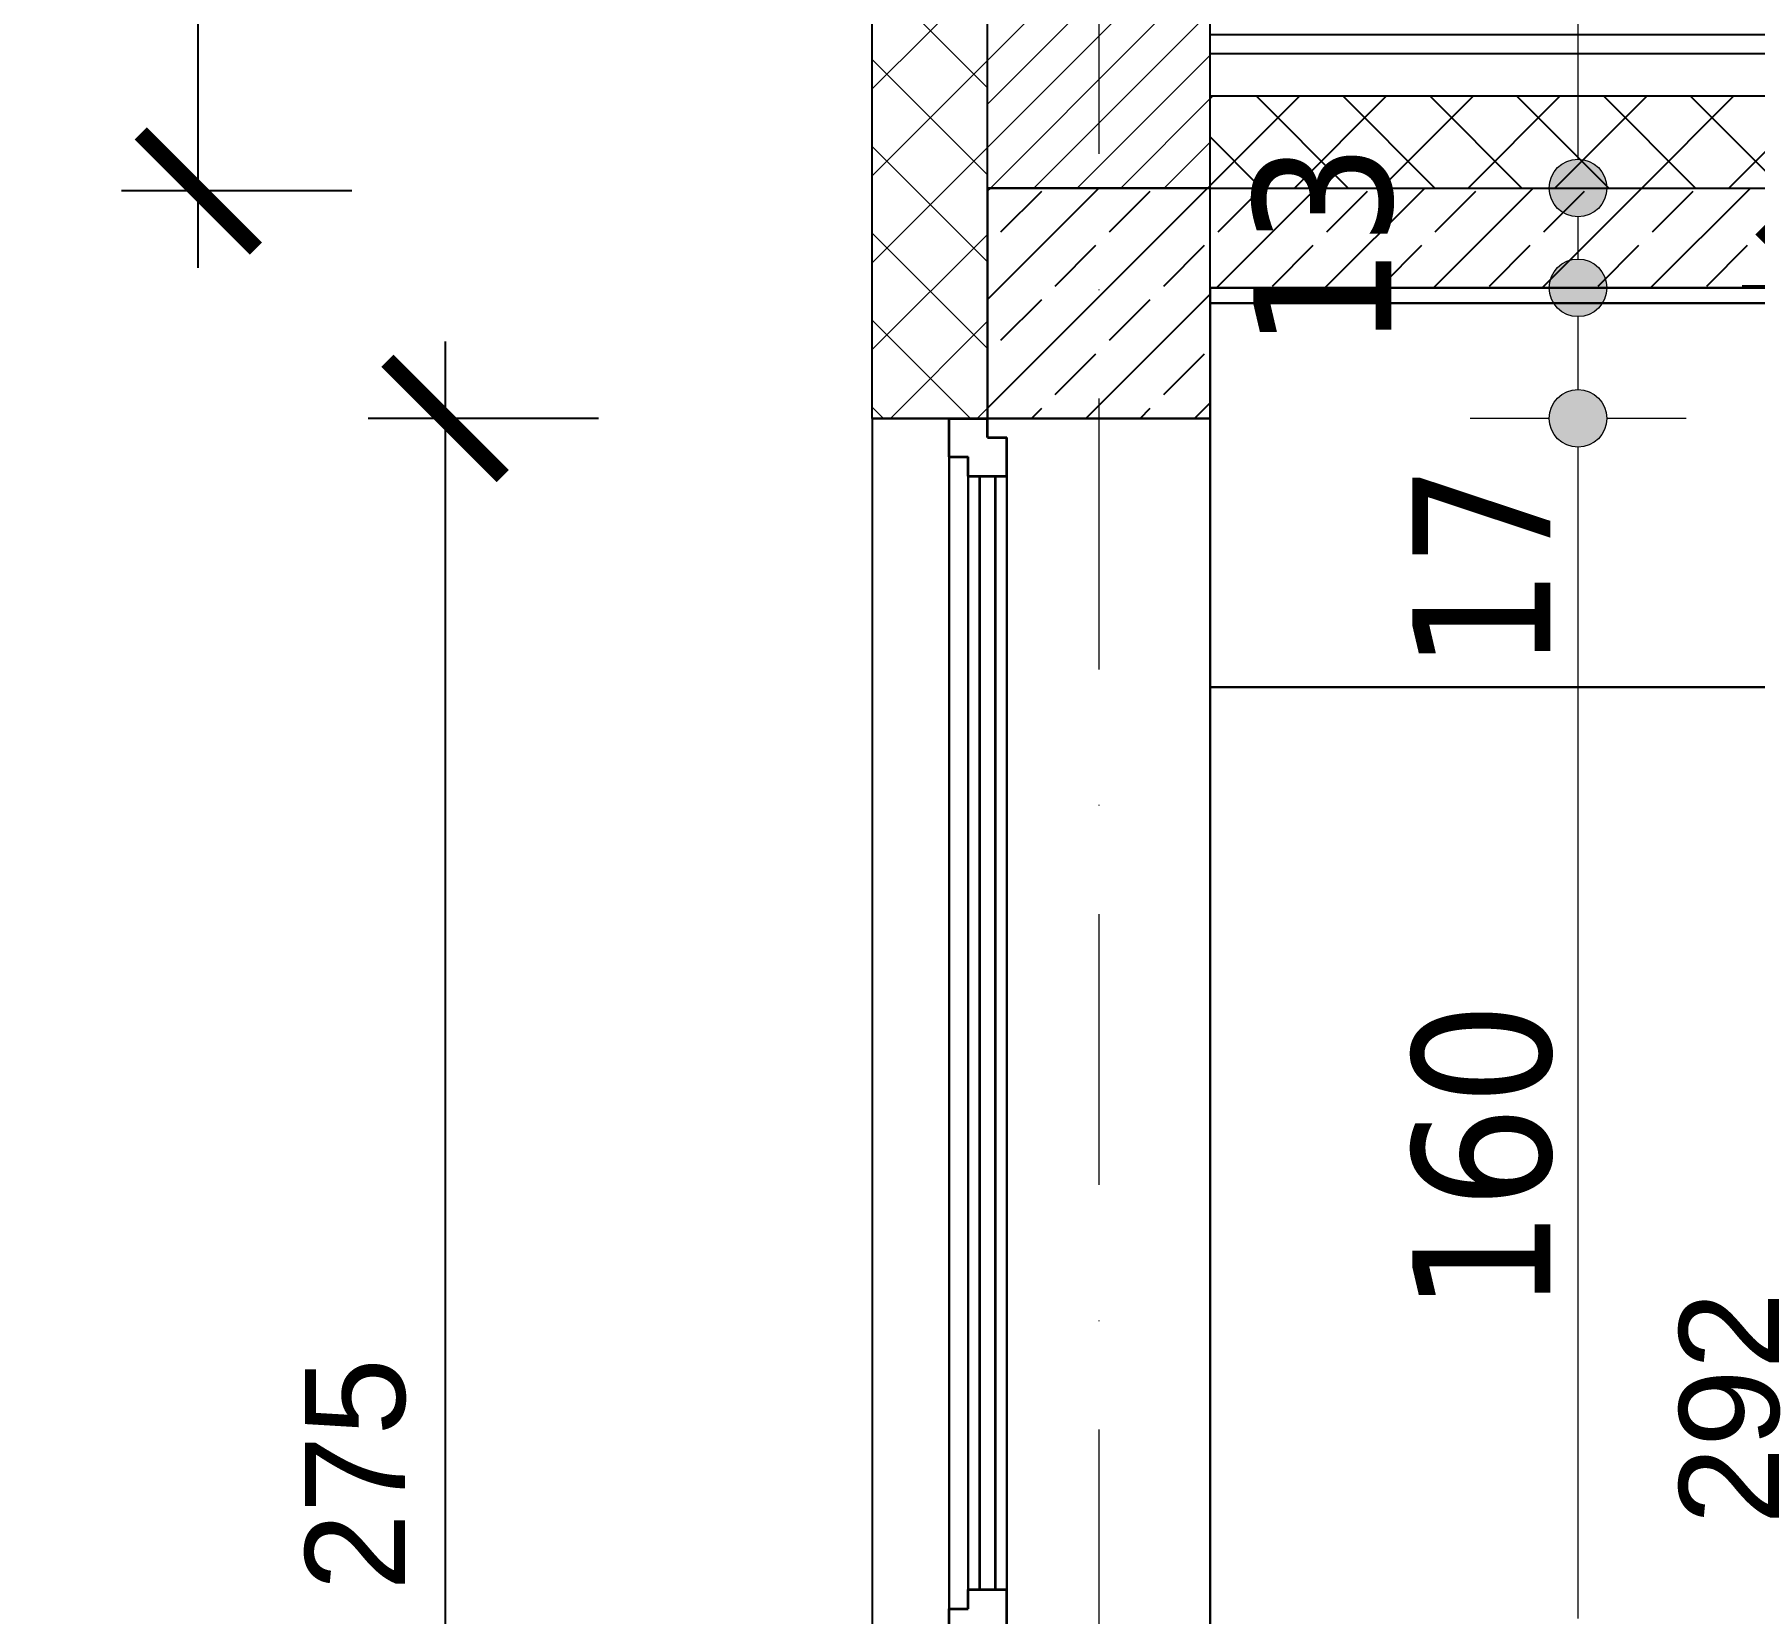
# Model space of a CAD drawing. Header units: millimetres. Extents: x 4647 to 73915, y -13612 to -8141.
# Drawn here: x 11585.8 to 11809.9, y -10974.2 to -10768.6 of the extents above; entities that cross this region are included whole.
import ezdxf
from ezdxf.enums import TextEntityAlignment as Align

# ---------------------------------------------------------------- set-up
doc = ezdxf.new("R2010")
doc.units = ezdxf.units.MM
doc.linetypes.add('Kropki i Kreski', pattern=[67.027776, 35.277777, -17.638888, 0, -14.111111])
doc.layers.add('a_wymiary', color=250, linetype='Continuous', lineweight=9)
doc.layers.add('Konstrukcja - Siatka mod_Nr_Pióra__1', color=7, linetype='Continuous', lineweight=5)
for name, color, linetype in [('Columns', 7, 'Continuous'), ('Konstrukcja - Siatka mod', 7, 'Continuous'), ('Konstrukcja - wieńce', 7, 'Continuous'), ('Konstrukcja - Ściany zew', 7, 'Continuous'), ('Okna ArchiCADa', 7, 'Continuous'), ('Structural - Bearing', 7, 'Continuous'), ('WIDOK', 7, 'Continuous'), ('Wymiarowanie - Ogólne', 7, 'Continuous')]:
    doc.layers.add(name, color=color, linetype=linetype)
doc.layers.add('Konstrukcja - Siatka mod_Nr_Pióra__4', color=7, linetype='Continuous', lineweight=5, true_color=0x029e21)
doc.styles.add('GENERATED_STYLE_1', font='arialbd.ttf')
doc.styles.add('GENERATED_STYLE_2', font='tahoma.ttf')
doc.styles.get("Standard").update_dxf_attribs({"font": 'arial.ttf'})
doc.dimstyles.new('1-100', dxfattribs={"dimtxt": 13, "dimasz": 15, "dimexe": 10, "dimexo": 20, "dimgap": 5, "dimtad": 1, "dimdec": 1, "dimrnd": 0.5, "dimtxsty": 'Standard', "dimblk": 'ARCHTICK', "dimcen": 0.09, "dimdle": 10, "dimadec": 0, "dimazin": 0, "dimtfac": 1, "dimtdec": 1, "dimtofl": 0, "dimtmove": 0, "dimatfit": 3, "dimfxl": 10, "dimfxlon": 1, "dimtolj": 1, "dimtzin": 0, "dimarcsym": 0})

# ---------------------------------------------------------------- blocks, each defined once
blk = doc.blocks.new('Standardowy znacznik siatki')
at = {"layer": 'Konstrukcja - Siatka mod_Nr_Pióra__4', "linetype": 'Kropki i Kreski'}
blk.add_line((272.51, 0), (1529.18, 0), dxfattribs=at)
at = {"layer": 'Konstrukcja - Siatka mod_Nr_Pióra__1', "style": 'GENERATED_STYLE_1'}
blk.add_attdef('AC_MarkerText_1', text='', height=18, dxfattribs=at).set_placement((-28.23, -13.29), align=Align.BOTTOM_LEFT)
blk = doc.blocks.new('_ArchTick')
at = {"color": 0, "linetype": 'ByBlock', "const_width": 0.15}
blk.add_lwpolyline([(-0.5, -0.5), (0.5, 0.5)], dxfattribs=at)
blk = doc.blocks.new('*D813')
at = {"layer": 'a_wymiary', "color": 0, "lineweight": -2, "transparency": 16777216}
blk.add_arc((11581.91, -10768.57), 334.72, 0, 35, dxfattribs=at)
at = {"layer": 'DEFPOINTS', "color": 0, "transparency": 16777216}
for p in [(11912.63, -10537), (11801.21, -10615.01), (11909.71, -10700.88), (11738.98, -10768.57), (11955.52, -10768.57)]:
    blk.add_point(p, dxfattribs=at)
at = {"layer": 'a_wymiary', "color": 0, "lineweight": -2, "transparency": 16777216, "xscale": 15, "yscale": 15, "zscale": 15}
for p, rotation in [((11856.09, -10576.58), 124.9999996188673), ((11916.63, -10768.57), 270.0000000000005)]:
    blk.add_blockref('_ArchTick', p, dxfattribs=dict(at, rotation=rotation))
at = {"layer": 'a_wymiary', "color": 0, "transparency": 16777216, "insert": (11912.24, -10664.41), "char_height": 13, "attachment_point": 5, "rotation": 287.5}
blk.add_mtext('\\A1;35°', dxfattribs=at)
blk = doc.blocks.new('*D859')
at = {"layer": 'a_wymiary', "color": 0, "lineweight": -2, "transparency": 16777216}
for p, q in [((11607.18, -10798.95), (11607.18, -10697.65)), ((11627.18, -10707.65), (11597.18, -10707.65)), ((11627.18, -10788.95), (11597.18, -10788.95))]:
    blk.add_line(p, q, dxfattribs=at)
at = {"layer": 'DEFPOINTS', "color": 0, "transparency": 16777216}
for p in [(11607.18, -10707.65), (11709.98, -10707.65), (11709.98, -10788.95)]:
    blk.add_point(p, dxfattribs=at)
at = {"layer": 'a_wymiary', "color": 0, "lineweight": -2, "transparency": 16777216, "xscale": 15, "yscale": 15, "zscale": 15}
for p, rotation in [((11607.18, -10707.65), 90), ((11607.18, -10788.95), 270)]:
    blk.add_blockref('_ArchTick', p, dxfattribs=dict(at, rotation=rotation))
at = {"layer": 'a_wymiary', "color": 0, "transparency": 16777216, "insert": (11594.37, -10748.3), "char_height": 13, "attachment_point": 5, "rotation": 90}
blk.add_mtext('\\A1;81,5', dxfattribs=at)
blk = doc.blocks.new('*D869')
at = {"layer": 'a_wymiary', "color": 0, "lineweight": -2, "transparency": 16777216}
for p, q in [((11818.3, -10791.33), (11818.3, -11103.57)), ((11838.3, -10801.33), (11808.3, -10801.33)), ((11838.3, -11093.57), (11808.3, -11093.57))]:
    blk.add_line(p, q, dxfattribs=at)
at = {"layer": 'DEFPOINTS', "color": 0, "transparency": 16777216}
for p in [(11959.23, -10801.33), (11818.3, -11093.57), (11944.97, -11093.57)]:
    blk.add_point(p, dxfattribs=at)
at = {"layer": 'a_wymiary', "color": 0, "lineweight": -2, "transparency": 16777216, "xscale": 15, "yscale": 15, "zscale": 15}
for p, rotation in [((11818.3, -10801.33), 90), ((11818.3, -11093.57), 270)]:
    blk.add_blockref('_ArchTick', p, dxfattribs=dict(at, rotation=rotation))
at = {"layer": 'a_wymiary', "color": 0, "transparency": 16777216, "insert": (11806.67, -10947.45), "char_height": 13, "attachment_point": 5, "rotation": 90}
blk.add_mtext('\\A1;292', dxfattribs=at)
blk = doc.blocks.new('*D873')
at = {"layer": 'a_wymiary', "color": 0, "lineweight": -2, "transparency": 16777216}
for p, q in [((11639.33, -10808.57), (11639.33, -11103.57)), ((11659.33, -10818.57), (11629.33, -10818.57)), ((11659.33, -11093.57), (11629.33, -11093.57))]:
    blk.add_line(p, q, dxfattribs=at)
at = {"layer": 'DEFPOINTS', "color": 0, "transparency": 16777216}
for p in [(11722.79, -10818.57), (11639.33, -11093.57), (11727.8, -11093.57)]:
    blk.add_point(p, dxfattribs=at)
at = {"layer": 'a_wymiary', "color": 0, "lineweight": -2, "transparency": 16777216, "xscale": 15, "yscale": 15, "zscale": 15}
for p, rotation in [((11639.33, -10818.57), 90), ((11639.33, -11093.57), 270)]:
    blk.add_blockref('_ArchTick', p, dxfattribs=dict(at, rotation=rotation))
at = {"layer": 'a_wymiary', "color": 0, "transparency": 16777216, "insert": (11627.69, -10956.07), "char_height": 13, "attachment_point": 5, "rotation": 90}
blk.add_mtext('\\A1;275', dxfattribs=at)

msp = doc.modelspace()

# ---------------------------------------------------------------- hatches: boundary and pattern name
at = {"layer": 'Wymiarowanie - Ogólne', "linetype": 'Continuous', "lineweight": 13}
for points in [[(11790.65, -10788.57), (11790.37, -10787.13), (11789.56, -10785.92), (11788.34, -10785.1), (11786.9, -10784.82), (11785.47, -10785.1), (11784.25, -10785.92), (11783.44, -10787.13), (11783.15, -10788.57), (11783.44, -10790), (11784.25, -10791.22), (11785.47, -10792.03), (11786.9, -10792.32), (11788.34, -10792.03), (11789.56, -10791.22), (11790.37, -10790)], [(11790.65, -10788.57), (11790.37, -10787.13), (11789.56, -10785.92), (11788.34, -10785.1), (11786.9, -10784.82), (11785.47, -10785.1), (11784.25, -10785.92), (11783.44, -10787.13), (11783.15, -10788.57), (11783.44, -10790), (11784.25, -10791.22), (11785.47, -10792.03), (11786.9, -10792.32), (11788.34, -10792.03), (11789.56, -10791.22), (11790.37, -10790)], [(11790.65, -10801.57), (11790.37, -10800.13), (11789.56, -10798.92), (11788.34, -10798.1), (11786.9, -10797.82), (11785.47, -10798.1), (11784.25, -10798.92), (11783.44, -10800.13), (11783.15, -10801.57), (11783.44, -10803), (11784.25, -10804.22), (11785.47, -10805.03), (11786.9, -10805.32), (11788.34, -10805.03), (11789.56, -10804.22), (11790.37, -10803)], [(11790.65, -10801.57), (11790.37, -10800.13), (11789.56, -10798.92), (11788.34, -10798.1), (11786.9, -10797.82), (11785.47, -10798.1), (11784.25, -10798.92), (11783.44, -10800.13), (11783.15, -10801.57), (11783.44, -10803), (11784.25, -10804.22), (11785.47, -10805.03), (11786.9, -10805.32), (11788.34, -10805.03), (11789.56, -10804.22), (11790.37, -10803)], [(11790.65, -10818.57), (11790.37, -10817.13), (11789.56, -10815.92), (11788.34, -10815.1), (11786.9, -10814.82), (11785.47, -10815.1), (11784.25, -10815.92), (11783.44, -10817.13), (11783.15, -10818.57), (11783.44, -10820), (11784.25, -10821.22), (11785.47, -10822.03), (11786.9, -10822.32), (11788.34, -10822.03), (11789.56, -10821.22), (11790.37, -10820)], [(11790.65, -10818.57), (11790.37, -10817.13), (11789.56, -10815.92), (11788.34, -10815.1), (11786.9, -10814.82), (11785.47, -10815.1), (11784.25, -10815.92), (11783.44, -10817.13), (11783.15, -10818.57), (11783.44, -10820), (11784.25, -10821.22), (11785.47, -10822.03), (11786.9, -10822.32), (11788.34, -10822.03), (11789.56, -10821.22), (11790.37, -10820)]]:
    msp.add_hatch(color=254, dxfattribs=at).paths.add_polyline_path(points, flags=0)

# ---------------------------------------------------------------- linework, layer by layer
for p, q in [((11738.98, -10788.57), (11709.98, -10788.57)), ((11709.98, -10788.57), (11709.98, -10818.57)), ((11738.98, -10818.57), (11738.98, -10788.57)), ((11888.98, -10801.57), (11738.98, -10801.57)), ((11738.98, -10801.57), (11738.98, -11073.57)), ((11931.98, -10803.57), (11738.99, -10803.57)), ((11738.99, -10803.57), (11738.99, -10853.57)), ((11738.99, -10853.57), (11738.99, -10803.57)), ((11738.99, -10803.57), (11888.98, -10803.57)), ((11704.98, -10818.57), (11694.98, -10818.57)), ((11694.98, -10818.57), (11694.98, -10978.57)), ((11704.98, -10823.57), (11704.98, -10818.57)), ((11709.98, -10818.57), (11738.98, -10818.57)), ((11738.98, -10818.57), (11709.98, -10818.57)), ((11709.98, -10818.57), (11709.98, -10821.07)), ((11738.98, -10978.57), (11738.98, -10818.57)), ((11709.98, -10821.07), (11712.48, -10821.07)), ((11712.48, -10821.07), (11712.48, -10976.07)), ((11704.98, -10973.57), (11704.98, -10823.57)), ((11707.48, -10823.57), (11704.98, -10823.57)), ((11704.98, -10823.57), (11704.98, -10973.57)), ((11707.48, -10973.57), (11707.48, -10823.57)), ((11707.48, -10826.07), (11707.48, -10971.07)), ((11712.48, -10826.07), (11707.48, -10826.07)), ((11712.48, -10971.07), (11712.48, -10826.07)), ((11738.99, -10853.57), (11931.98, -10853.57)), ((11888.98, -10853.57), (11738.99, -10853.57)), ((11707.48, -10971.07), (11712.48, -10971.07)), ((11704.98, -10978.57), (11704.98, -10973.57)), ((11704.98, -10973.57), (11707.48, -10973.57))]:
    msp.add_line(p, q)
at = {"layer": 'Columns', "color": 251, "lineweight": 15}
msp.add_line((11738.98, -10978.57), (11738.98, -10818.57), dxfattribs=at)
at = {"layer": 'Konstrukcja - wieńce'}
for p, q in [((11709.98, -10788.57), (11738.98, -10788.57)), ((11709.98, -10818.57), (11709.98, -10788.57)), ((11738.98, -10818.57), (11738.98, -10801.57)), ((11709.98, -10818.57), (11738.98, -10818.57))]:
    msp.add_line(p, q, dxfattribs=at)
at = {"layer": 'Konstrukcja - wieńce', "linetype": 'Continuous'}
for p, q in [((11709.98, -10788.95), (11710.36, -10788.57)), ((11709.98, -10803.09), (11724.5, -10788.57)), ((11709.98, -10817.23), (11738.65, -10788.57)), ((11711.74, -10794.26), (11717.04, -10788.96)), ((11725.88, -10794.26), (11731.19, -10788.96)), ((11718.81, -10801.33), (11724.11, -10796.03)), ((11732.95, -10801.33), (11738.26, -10796.03)), ((11711.74, -10808.4), (11717.04, -10803.1)), ((11722.79, -10818.57), (11738.98, -10802.38)), ((11725.88, -10808.4), (11731.19, -10803.1)), ((11718.81, -10815.47), (11724.11, -10810.17)), ((11732.95, -10815.47), (11738.26, -10810.17)), ((11715.72, -10818.57), (11717.04, -10817.24)), ((11729.86, -10818.57), (11731.19, -10817.24)), ((11736.93, -10818.57), (11738.98, -10816.52))]:
    msp.add_line(p, q, dxfattribs=at)
at = {"layer": 'Konstrukcja - Ściany zew'}
for p, q in [((11709.98, -10768.57), (11709.98, -10678.89)), ((11694.98, -10768.57), (11694.98, -10689.39)), ((11709.98, -10768.57), (11709.98, -10708.57)), ((11738.98, -10768.57), (11738.98, -10708.57)), ((11694.98, -10804.18), (11694.98, -10768.57)), ((11709.98, -10818.57), (11709.98, -10768.57)), ((11709.98, -10788.57), (11709.98, -10768.57)), ((11738.98, -10788.57), (11738.98, -10768.57)), ((11709.98, -10818.57), (11709.98, -10788.57)), ((11709.98, -10788.57), (11738.98, -10788.57)), ((11709.98, -10818.57), (11709.98, -10788.57)), ((11694.98, -10818.57), (11694.98, -10804.18)), ((11694.98, -10818.57), (11709.98, -10818.57))]:
    msp.add_line(p, q, dxfattribs=at)
at = {"layer": 'Konstrukcja - Ściany zew', "color": 251, "linetype": 'Continuous', "lineweight": 15}
for p, q in [((11713.39, -10768.57), (11738.98, -10742.98)), ((11719.05, -10768.57), (11738.98, -10748.64)), ((11724.7, -10768.57), (11738.98, -10754.29)), ((11703.02, -10768.57), (11694.98, -10760.53)), ((11702.08, -10768.57), (11709.98, -10760.66)), ((11730.36, -10768.57), (11738.98, -10759.95)), ((11736.02, -10768.57), (11738.98, -10765.61)), ((11694.98, -10775.66), (11702.08, -10768.57)), ((11709.98, -10775.53), (11703.02, -10768.57)), ((11709.98, -10771.98), (11713.39, -10768.57)), ((11709.98, -10777.64), (11719.05, -10768.57)), ((11709.98, -10783.29), (11724.7, -10768.57)), ((11710.36, -10788.57), (11730.36, -10768.57)), ((11716.02, -10788.57), (11736.02, -10768.57)), ((11709.98, -10786.85), (11694.98, -10771.85)), ((11694.98, -10786.98), (11709.98, -10771.98)), ((11721.68, -10788.57), (11738.98, -10771.26)), ((11727.33, -10788.57), (11738.98, -10776.92)), ((11709.98, -10798.16), (11694.98, -10783.16)), ((11694.98, -10798.29), (11709.98, -10783.29)), ((11732.99, -10788.57), (11738.98, -10782.58)), ((11738.65, -10788.57), (11738.98, -10788.23)), ((11709.98, -10809.47), (11694.98, -10794.47)), ((11694.98, -10809.61), (11709.98, -10794.61)), ((11707.76, -10818.57), (11694.98, -10805.79)), ((11697.33, -10818.57), (11709.98, -10805.92)), ((11696.45, -10818.57), (11694.98, -10817.1)), ((11708.65, -10818.57), (11709.98, -10817.23))]:
    msp.add_line(p, q, dxfattribs=at)
at = {"layer": 'Okna ArchiCADa', "color": 251, "lineweight": 15}
msp.add_line((11694.98, -10978.57), (11694.98, -10818.57), dxfattribs=at)
at = {"layer": 'Okna ArchiCADa', "color": 171, "lineweight": 35}
for p, q in [((11704.98, -10818.57), (11709.98, -10818.57)), ((11704.98, -10823.57), (11704.98, -10818.57)), ((11709.98, -10821.07), (11709.98, -10818.57)), ((11709.98, -10821.07), (11712.48, -10821.07)), ((11712.48, -10826.07), (11712.48, -10821.07)), ((11704.98, -10823.57), (11707.48, -10823.57)), ((11707.48, -10826.07), (11707.48, -10823.57)), ((11707.48, -10826.07), (11712.48, -10826.07)), ((11708.98, -10971.07), (11708.98, -10826.07)), ((11710.98, -10826.07), (11710.98, -10971.07)), ((11707.48, -10973.57), (11707.48, -10971.07)), ((11707.48, -10971.07), (11712.48, -10971.07)), ((11712.48, -10976.07), (11712.48, -10971.07)), ((11704.98, -10973.57), (11707.48, -10973.57)), ((11704.98, -10978.57), (11704.98, -10973.57))]:
    msp.add_line(p, q, dxfattribs=at)
at = {"layer": 'Okna ArchiCADa', "color": 30, "lineweight": 18}
for p, q in [((11704.98, -10823.57), (11704.98, -10973.57)), ((11707.48, -10826.07), (11707.48, -10971.07)), ((11708.98, -10971.07), (11708.98, -10826.07)), ((11710.98, -10826.07), (11710.98, -10971.07)), ((11712.48, -10826.07), (11712.48, -10971.07))]:
    msp.add_line(p, q, dxfattribs=at)
at = {"layer": 'Structural - Bearing', "color": 132, "lineweight": 20}
for p, q in [((11888.98, -10803.57), (11738.99, -10803.57)), ((11738.99, -10803.57), (11738.99, -10853.57)), ((11738.99, -10853.57), (11888.98, -10853.57))]:
    msp.add_line(p, q, dxfattribs=at)
at = {"layer": 'WIDOK'}
for p, q in [((11738.98, -10771.07), (11738.98, -10768.57)), ((11738.98, -10768.57), (12111.98, -10768.57)), ((11738.98, -10776.57), (11738.98, -10771.07)), ((11738.98, -10771.07), (12111.98, -10771.07)), ((11738.98, -10771.07), (12111.98, -10771.07)), ((11738.98, -10776.57), (12111.98, -10776.57)), ((11738.98, -10788.57), (11738.98, -10776.57)), ((11738.98, -10776.57), (12111.98, -10776.57)), ((11738.98, -10788.57), (12111.98, -10788.57)), ((11738.98, -10788.57), (12342.09, -10788.57)), ((11738.98, -10801.57), (12320.09, -10801.57))]:
    msp.add_line(p, q, dxfattribs=at)
at = {"layer": 'WIDOK', "linetype": 'Continuous'}
for p, q in [((11738.98, -10776.92), (11739.33, -10776.57)), ((11738.98, -10788.23), (11750.65, -10776.57)), ((11756.96, -10788.57), (11744.96, -10776.57)), ((11749.96, -10788.57), (11761.96, -10776.57)), ((11768.27, -10788.57), (11756.27, -10776.57)), ((11761.27, -10788.57), (11773.27, -10776.57)), ((11779.59, -10788.57), (11767.59, -10776.57)), ((11772.59, -10788.57), (11784.59, -10776.57)), ((11790.9, -10788.57), (11778.9, -10776.57)), ((11783.9, -10788.57), (11795.9, -10776.57)), ((11802.21, -10788.57), (11790.21, -10776.57)), ((11795.21, -10788.57), (11807.21, -10776.57)), ((11813.53, -10788.57), (11801.53, -10776.57)), ((11806.53, -10788.57), (11818.53, -10776.57)), ((11745.65, -10788.57), (11738.98, -10781.9)), ((11739.79, -10801.57), (11752.79, -10788.57)), ((11753.93, -10801.57), (11766.93, -10788.57)), ((11768.07, -10801.57), (11781.07, -10788.57)), ((11782.21, -10801.57), (11795.21, -10788.57)), ((11796.36, -10801.57), (11809.36, -10788.57)), ((11740.02, -10794.26), (11745.33, -10788.96)), ((11754.17, -10794.26), (11759.47, -10788.96)), ((11768.31, -10794.26), (11773.61, -10788.96)), ((11782.45, -10794.26), (11787.75, -10788.96)), ((11796.59, -10794.26), (11801.9, -10788.96)), ((11747.1, -10801.33), (11752.4, -10796.03)), ((11761.24, -10801.33), (11766.54, -10796.03)), ((11775.38, -10801.33), (11780.68, -10796.03)), ((11789.52, -10801.33), (11794.83, -10796.03)), ((11803.66, -10801.33), (11808.97, -10796.03))]:
    msp.add_line(p, q, dxfattribs=at)
at = {"layer": 'Wymiarowanie - Ogólne', "color": 151, "lineweight": 20}
for p, q in [((11786.9, -10784.82), (11786.9, -10712.32)), ((11783.15, -10788.57), (11772.84, -10788.57)), ((11800.97, -10788.57), (11790.65, -10788.57)), ((11786.9, -10797.82), (11786.9, -10792.32)), ((11783.15, -10801.57), (11772.84, -10801.57)), ((11800.97, -10801.57), (11790.65, -10801.57)), ((11786.9, -10814.82), (11786.9, -10805.32)), ((11783.15, -10818.57), (11772.84, -10818.57)), ((11800.97, -10818.57), (11790.65, -10818.57)), ((11786.9, -10974.82), (11786.9, -10822.32))]:
    msp.add_line(p, q, dxfattribs=at)
at = {"layer": 'Wymiarowanie - Ogólne', "color": 254, "lineweight": 13}
for centre in [(11786.9, -10788.57), (11786.9, -10801.57), (11786.9, -10818.57), (11786.9, -10818.57)]:
    msp.add_circle(centre, 3.75, dxfattribs=at)

# ---------------------------------------------------------------- block references
at = {"layer": 'Konstrukcja - Siatka mod', "color": 251, "lineweight": 15, "rotation": 270}
msp.add_blockref('Standardowy znacznik siatki', (11724.48, -10073.57), dxfattribs=at)

# ---------------------------------------------------------------- texts
at = {"layer": 'Wymiarowanie - Ogólne', "color": 8, "lineweight": 13, "char_height": 18, "attachment_point": 1, "rotation": 90, "style": 'GENERATED_STYLE_2'}
for s, insert in [('{13}', (11744.6, -10809.66)), ('{17}', (11765.3, -10851.5)), ('{160}', (11765.3, -10935.05))]:
    msp.add_mtext(s, dxfattribs=dict(at, insert=insert))

# ---------------------------------------------------------------- dimensions: what is measured, and where the dimension line sits
at = {"layer": 'a_wymiary'}
dim = msp.add_angular_dim_2l(base=(11909.71, -10700.88), line1=((11738.98, -10768.57), (11955.52, -10768.57)), line2=((11801.21, -10615.01), (11912.63, -10537)), dimstyle='1-100', override={"dimfxl": 20}, dxfattribs=at)
dim.commit()
dim.dimension.update_dxf_attribs({"geometry": '*D813', "text_midpoint": (11912.24, -10664.41)})
for base, p1, p2, picture, middle in [((11607.18, -10707.65), (11709.98, -10788.95), (11709.98, -10707.65), '*D859', (11594.37, -10748.3)), ((11639.33, -11093.57), (11722.79, -10818.57), (11727.8, -11093.57), '*D873', (11627.69, -10956.07))]:
    dim = msp.add_linear_dim(base=base, p1=p1, p2=p2, angle=90, dimstyle='1-100', override={"dimfxl": 20}, dxfattribs=at)
    dim.commit()
    dim.dimension.update_dxf_attribs({"geometry": picture, "text_midpoint": middle})
dim = msp.add_linear_dim(base=(11818.3, -11093.57), p1=(11959.23, -10801.33), p2=(11944.97, -11093.57), angle=90, dimstyle='1-100', override={"dimfxl": 20}, dxfattribs=at)
dim.commit()
dim.dimension.update_dxf_attribs({"geometry": '*D869', "text_midpoint": (11818.3, -10947.45), "dimtype": 160})

doc.saveas('drawing.dxf')
